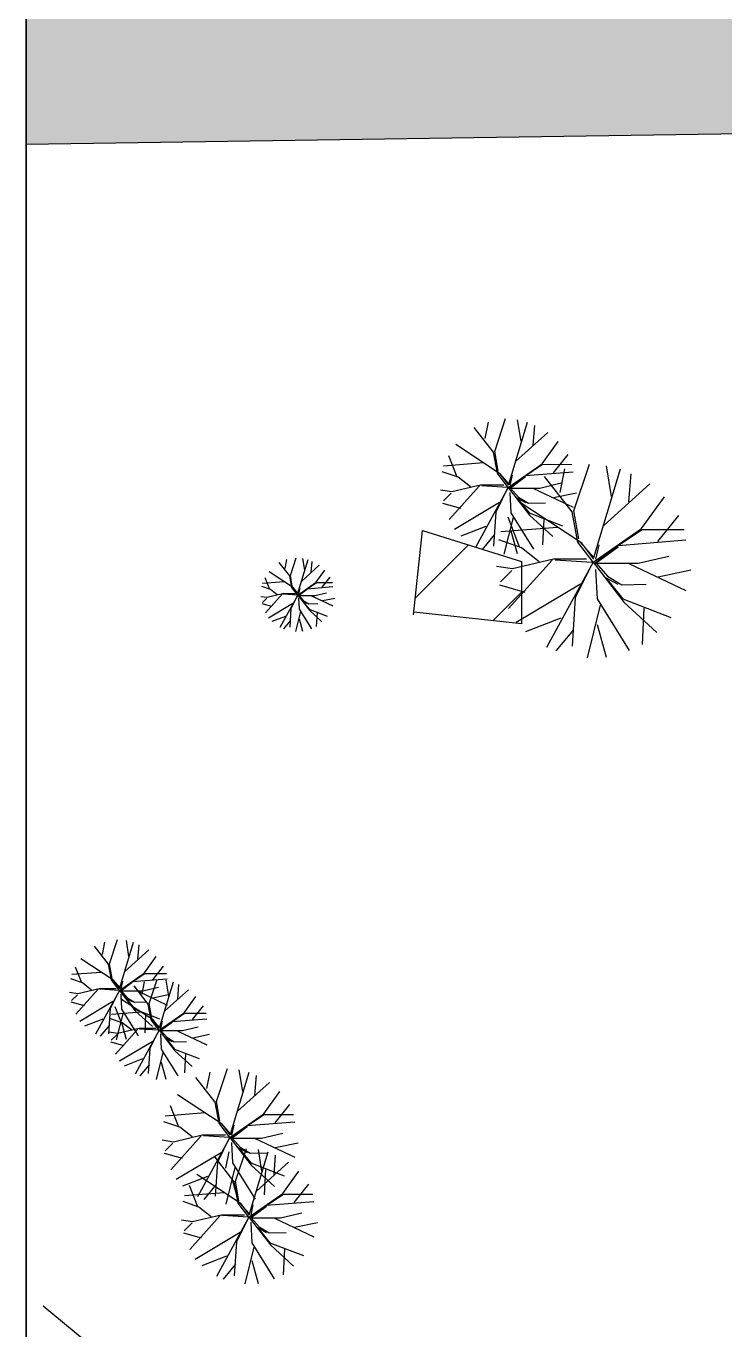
# Model space of a CAD drawing. Header units: inches. Extents: x 625 to 2719, y 1 to 1360.
# Drawn here: x 1264.2 to 1313.6, y 236.7 to 328.8 of the extents above; entities that cross this region are included whole.
import ezdxf

# ---------------------------------------------------------------- set-up
doc = ezdxf.new("R2010")
doc.units = ezdxf.units.IN
doc.header["$MEASUREMENT"] = 0
doc.layers.add('CAY', color=94, linetype='Continuous')
doc.styles.add('ATT', font='romans.shx')

# ---------------------------------------------------------------- blocks, each defined once
blk = doc.blocks.new('12PPLT01')
at = {"color": 0, "linetype": 'ByBlock'}
for p, q in [((-0.1694, 0.3548), (-0.1457, 0.4763)), ((-0.0995, 0.2608), (-0.0189, 0.5012)), ((0.0034, 0.0207), (0.1413, 0.4763)), ((0.0949, 0.3345), (0.0685, 0.4928)), ((-0.1084, 0.2557), (-0.2496, 0.4368)), ((0.1839, 0.3066), (0.1951, 0.4508)), ((0.0542, 0.1858), (0.2911, 0.3993)), ((-0.0576, 0.0944), (-0.3848, 0.31)), ((0.2486, 0.1693), (0.3659, 0.3329)), ((-0.3764, 0.0708), (-0.4372, 0.2282)), ((-0.0792, 0.0995), (-0.1084, 0.2557)), ((-0.0741, 0.116), (-0.0995, 0.2608)), ((0.3317, 0.1028), (0.4401, 0.2374)), ((-0.1827, 0.1756), (-0.4747, 0.1532)), ((-0.0003, -0.0037), (0.2486, 0.1693)), ((0.1152, 0.074), (0.2524, 0.1655)), ((0.2524, 0.1655), (0.4678, 0.1644)), ((-0.3688, 0.0702), (-0.4844, 0.1109)), ((-0.2773, -0.0009), (-0.3688, 0.0702)), ((-0.0003, -0.0037), (-0.0792, 0.0995)), ((-0.0665, 0.0995), (0.0034, 0.0207)), ((0.0034, 0.0118), (-0.0576, 0.0944)), ((0.0288, 0.0868), (0.0123, 0.0118)), ((0.0123, -0.0047), (0.1152, 0.074)), ((0.1279, 0.074), (0.0161, -0.0085)), ((0.1279, 0.0829), (0.476, 0.1109)), ((-0.2113, 0.008), (-0.4347, -0.2411)), ((-0.2037, 0.0118), (-0.4145, -0.0378)), ((-0.0334, 0.0118), (-0.2037, 0.0118)), ((-0.0042, -0.0047), (-0.1948, 0.008)), ((0.2321, -0.0085), (0.3883, 0.0283)), ((-0.4145, -0.0378), (-0.4971, -0.025)), ((-0.4184, -0.0466), (-0.4768, -0.1038)), ((-0.0003, -0.0037), (-0.2392, -0.4408)), ((-0.0004, -0.0009), (-0.0919, -0.1864)), ((-0.0003, -0.0037), (0.1571, -0.208)), ((0.0034, -0.0085), (0.2321, -0.0085)), ((0.0123, -0.0416), (0.0199, -0.1915)), ((0.0161, -0.0085), (0.0746, -0.0746)), ((0.1863, -0.0123), (0.476, -0.1495)), ((0.3337, -0.0787), (0.502, -0.0431)), ((-0.3493, -0.1591), (-0.4803, -0.1218)), ((-0.0645, -0.1162), (-0.3952, -0.3139)), ((0.1287, -0.1185), (0.0657, -0.0835)), ((0.0657, -0.0835), (0.1533, -0.1915)), ((0.0746, -0.0746), (0.1482, -0.1203)), ((0.1482, -0.1203), (0.2727, -0.1165)), ((-0.0919, -0.1864), (-0.1084, -0.4354)), ((0.0199, -0.1915), (0.185, -0.4573)), ((0.1533, -0.1915), (0.3992, -0.2868)), ((0.0364, -0.2245), (-0.0312, -0.4948)), ((0.1571, -0.208), (0.3274, -0.3643)), ((0.2606, -0.2397), (0.2513, -0.4268)), ((-0.1656, -0.2906), (-0.3473, -0.3615)), ((0.0199, -0.3236), (0.0665, -0.4906)), ((-0.1006, -0.35), (-0.1913, -0.4592))]:
    blk.add_line(p, q, dxfattribs=at)
at = {"color": 0, "linetype": 'ByBlock', "style": 'ATT'}
for tag, p, flags in [('ITEM', (0, -2.0833), 3), ('ROOM_NUMBER', (0, -3.4167), 1)]:
    blk.add_attdef(tag, p, '', height=1, dxfattribs=dict(at, flags=flags))

msp = doc.modelspace()

# ---------------------------------------------------------------- hatches: boundary and pattern name
at = {"true_color": 0x939598, "transparency": 33554549}
h = msp.add_hatch(color=252, dxfattribs=at)
h.dxf.hatch_style = 1
h.paths.add_polyline_path([(1368.68494, 349.02395), (1264.21842, 347.46031), (1264.21842, 320.46031), (1368.68494, 322.02395), (1368.40441, 320.18532), (1539.62685, 324.95052), (1541.25115, 327.94293), (1720.67359, 327.94293), (1720.67359, 354.94293), (1543.68154, 354.94293)])
h.paths.add_polyline_path([(1579.32017, 339.8314), (1595.96955, 339.8314), (1595.96955, 346.01353), (1579.32017, 346.01353)], flags=24)
h.paths.add_polyline_path([(1298.47494, 334.08157), (1335.14616, 334.08157), (1335.14616, 340.2637), (1298.47494, 340.2637)], flags=24)
h.paths.add_polyline_path([(1386.08868, 333.75165), (1428.10709, 333.75165), (1428.10709, 339.93378), (1386.08868, 339.93378)], flags=24)
h = msp.add_hatch()
h.set_pattern_fill('ANSI31', color=256, scale=40)
h.set_pattern_definition([(45, (1320.239, 670.503), (-3.535534, 3.535534), [])])
h.paths.add_polyline_path([(1717.87119, 305.44748), (1709.93362, 316.58755), (1567.37882, 311.74429), (1560.38538, 282.86503), (1592.88769, 274.99423), (1579.50178, 219.7174), (1675.50737, 196.46857), (1683.2654, 234.73227), (1717.87119, 223.10786)])
h.paths.add_polyline_path([(1324.03134, 300.09107), (1317.05675, 299.83263), (1317.05675, 296.88943), (1314.58815, 296.88943), (1315.78264, 292.35532), (1323.42733, 291.7985)])
h.paths.add_polyline_path([(1299.21117, 290.99952), (1292.22525, 293.1964), (1291.59823, 287.43414), (1298.78161, 286.65248), (1299.21117, 286.90929)])
h.paths.add_polyline_path([(1358.18771, 291.86553), (1354.04684, 292.34916), (1353.9233, 288.89172), (1355.37159, 288.16836), (1355.37159, 286.23941), (1357.62449, 287.04314)])
h.paths.add_polyline_path([(1616.42597, 264.17474), (1657.73907, 264.17474), (1657.73907, 282.89689), (1616.42597, 282.89689)], flags=24)

# ---------------------------------------------------------------- linework, layer by layer
for p, q in [((1291.5784, 287.25188), (1292.22525, 293.1964)), ((1292.22525, 293.1964), (1299.21117, 290.99952)), ((1299.21117, 290.99952), (1299.21117, 286.60574)), ((1299.21117, 286.60574), (1291.59823, 287.43414)), ((1265.43428, 238.43611), (1277.31764, 228.59008))]:
    msp.add_line(p, q)
at = {"lineweight": 35}
msp.add_lwpolyline([(1264.21842, 133.92971), (1720.67359, 133.92971), (1720.67359, 431.7596), (1264.21842, 431.7596)], close=True, dxfattribs=at)
msp.add_lwpolyline([(1368.40441, 320.18532), (1539.62685, 324.95052), (1543.22412, 216.46206), (1476.53912, 183.78559), (1404.31728, 183.6914), (1351.01902, 206.24023), (1368.68494, 322.02395), (1264.21842, 320.46031)])

# ---------------------------------------------------------------- block references
at = {"layer": 'CAY'}
for p, xscale, yscale, zscale in [((1298.27717, 296.28185), 9.612960612952113, 9.612960612952113, 9.612960612952113), ((1304.27492, 291.00398), 13.74536917260514, 13.74536917260514, 13.74536917260514), ((1283.40612, 288.65439), 5.231117524882558, 5.231117524882558, 5.231117524882558), ((1270.81517, 260.7425), 7.092700151092798, 7.092700151092798, 7.092700151092798), ((1273.62237, 257.92974), 7.092700151092798, 7.092700151092798, 7.092700151092798), ((1278.61726, 250.3682), 9.612960612952113, 9.612960612952113, 9.612960612952113), ((1279.96808, 244.7348), 9.612960612952113, 9.612960612952113, 9.612960612952113)]:
    msp.add_blockref('12PPLT01', p, dxfattribs=dict(at, xscale=xscale, yscale=yscale, zscale=zscale))

doc.saveas('drawing.dxf')
